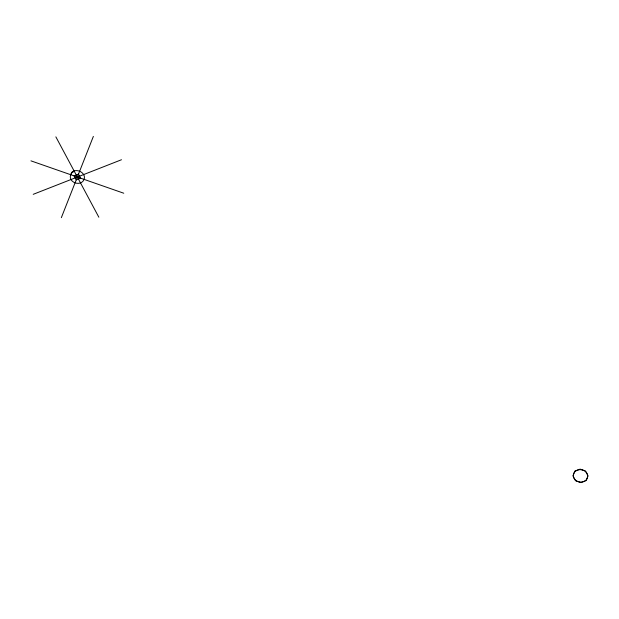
<?xml version="1.0" encoding="UTF-8"?>
<svg xmlns="http://www.w3.org/2000/svg" width="619" height="619" viewBox="0 0 619 619"><rect width="100%" height="100%" fill="white"/><g stroke="black" fill="none" stroke-linecap="round" stroke-linejoin="round"><path stroke-width="0.93" d="M70.728 174.728C68.044 181.506 78.435 186.327 82.977 181.259C88.432 174.496 77.437 167.099 71.657 172.376L70.728 174.728L71.943 172.593L74.311 171.339M61.343 217.671L93.368 136.397M33.217 194.327L121.494 159.741M30.95 160.847L123.761 193.221M55.865 136.853L98.847 217.215M573.333 475.322C573.171 483.454 586.889 484.731 587.663 476.406C587.833 468.281 574.107 466.997 573.333 475.322M574.803 471.206L572.946 475.903L575.531 480.731L580.901 482.603L586.201 480.53L588.05 475.825L585.466 470.997L580.104 469.125L574.803 471.206M78.489 174.163L74.071 175.889L76.222 179.912L80.64 178.179L78.489 174.163"/></g></svg>
